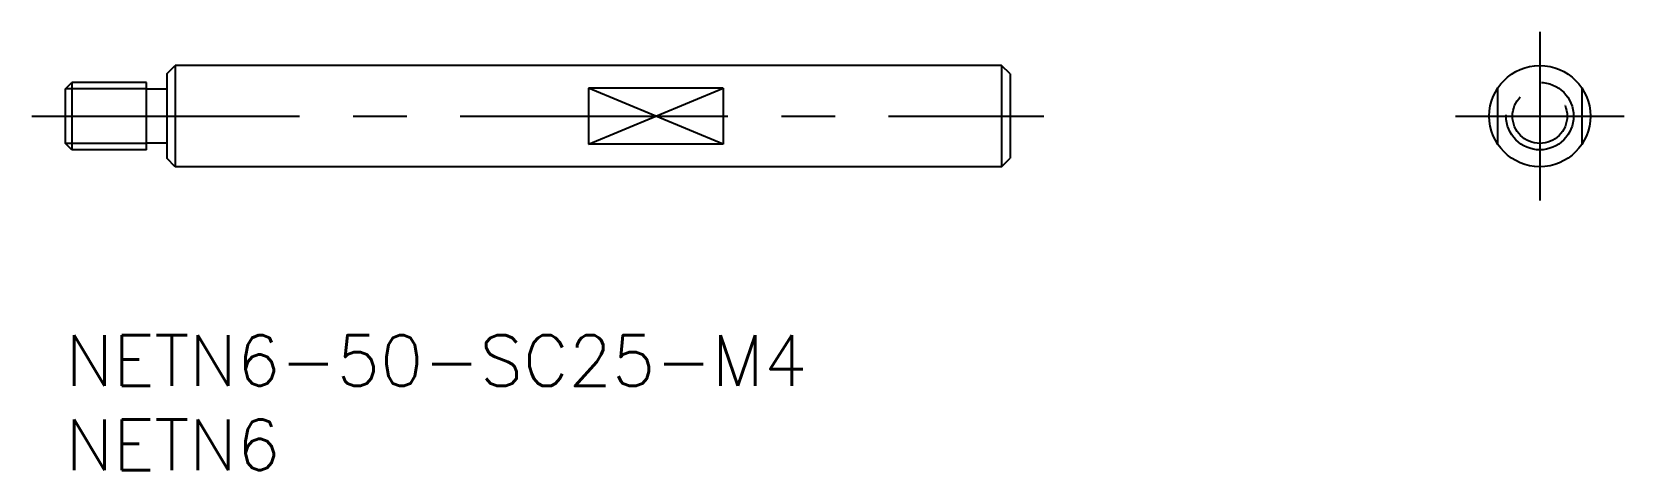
# Model space of a CAD drawing. Extents: x -2 to 92.4, y -8 to 18.
import ezdxf

# ---------------------------------------------------------------- set-up
doc = ezdxf.new("R2010")
doc.units = 0
doc.header["$LTSCALE"] = 0.5
doc.linetypes.add('CENTER', pattern=[50.8, 31.75, -6.35, 6.35, -6.35])
doc.linetypes.add('DASHED', pattern=[19.05, 12.7, -6.35])
for name, color, linetype in [('MSM_CENTER', 1, 'CENTER'), ('MSM_CONTINUOUS', 7, 'CONTINUOUS'), ('MSM_DASHED', 4, 'DASHED'), ('MSM_NARROW', 5, 'CONTINUOUS'), ('MSM_PART_NUMBER', 7, 'CONTINUOUS')]:
    doc.layers.add(name, color=color, linetype=linetype)
doc.styles.get("Standard").update_dxf_attribs({"font": 'txt.shx', "height": 3, "bigfont": 'bigfont.shx'})

# ---------------------------------------------------------------- blocks, each defined once
blk = doc.blocks.new('*U4')
at = {"layer": 'MSM_PART_NUMBER'}
blk.add_text('NETN6-50-SC25-M4', height=3, dxfattribs=at).set_placement((0, -3))
blk = doc.blocks.new('*U5')
at = {"layer": 'MSM_PART_NUMBER'}
blk.add_text('NETN6', height=3, dxfattribs=at).set_placement((0, -8))

msp = doc.modelspace()

# ---------------------------------------------------------------- linework, layer by layer
at = {"layer": 'MSM_CENTER'}
for p, q in [((87.415, 18), (87.415, 8)), ((-2, 13), (58, 13)), ((82.415, 13), (92.415, 13))]:
    msp.add_line(p, q, dxfattribs=at)
at = {"layer": 'MSM_CONTINUOUS'}
for p, q in [((6, 15.5), (6.5, 16)), ((6, 15.5), (6, 10.5)), ((55.5, 16), (6.5, 16)), ((6.5, 16), (6.5, 10)), ((55.5, 16), (55.5, 10)), ((56, 15.5), (55.5, 16)), ((56, 15.5), (56, 10.5)), ((0, 14.621), (0.379, 15)), ((0, 11.379), (0, 14.621)), ((4.8, 15), (0.379, 15)), ((0.379, 15), (0.379, 11)), ((4.8, 11), (4.8, 15)), ((6, 14.6), (4.8, 14.6)), ((31, 14.658), (31, 11.342)), ((39, 14.658), (31, 14.658)), ((39, 14.658), (39, 11.342)), ((0.379, 11), (0, 11.379)), ((6, 11.4), (4.8, 11.4)), ((39, 11.342), (31, 11.342)), ((4.8, 11), (0.379, 11)), ((6.5, 10), (6, 10.5)), ((55.5, 10), (56, 10.5)), ((55.5, 10), (6.5, 10))]:
    msp.add_line(p, q, dxfattribs=at)
msp.add_circle((87.415, 13), 3, dxfattribs=at)
at = {"layer": 'MSM_DASHED'}
for p, q in [((84.915, 14.658), (84.915, 11.342)), ((89.915, 14.658), (89.915, 11.342))]:
    msp.add_line(p, q, dxfattribs=at)
for radius in [2, 1.621]:
    msp.add_circle((87.415, 13), radius, dxfattribs=at)
at = {"layer": 'MSM_NARROW'}
for p, q in [((4.8, 14.621), (0, 14.621)), ((31, 11.342), (39, 14.658)), ((39, 11.342), (31, 14.658)), ((4.8, 11.379), (0, 11.379))]:
    msp.add_line(p, q, dxfattribs=at)

# ---------------------------------------------------------------- block references
at = {"layer": 'MSM_CONTINUOUS'}
for name in ['*U4', '*U5']:
    msp.add_blockref(name, (0, 0), dxfattribs=at)

doc.saveas('drawing.dxf')
